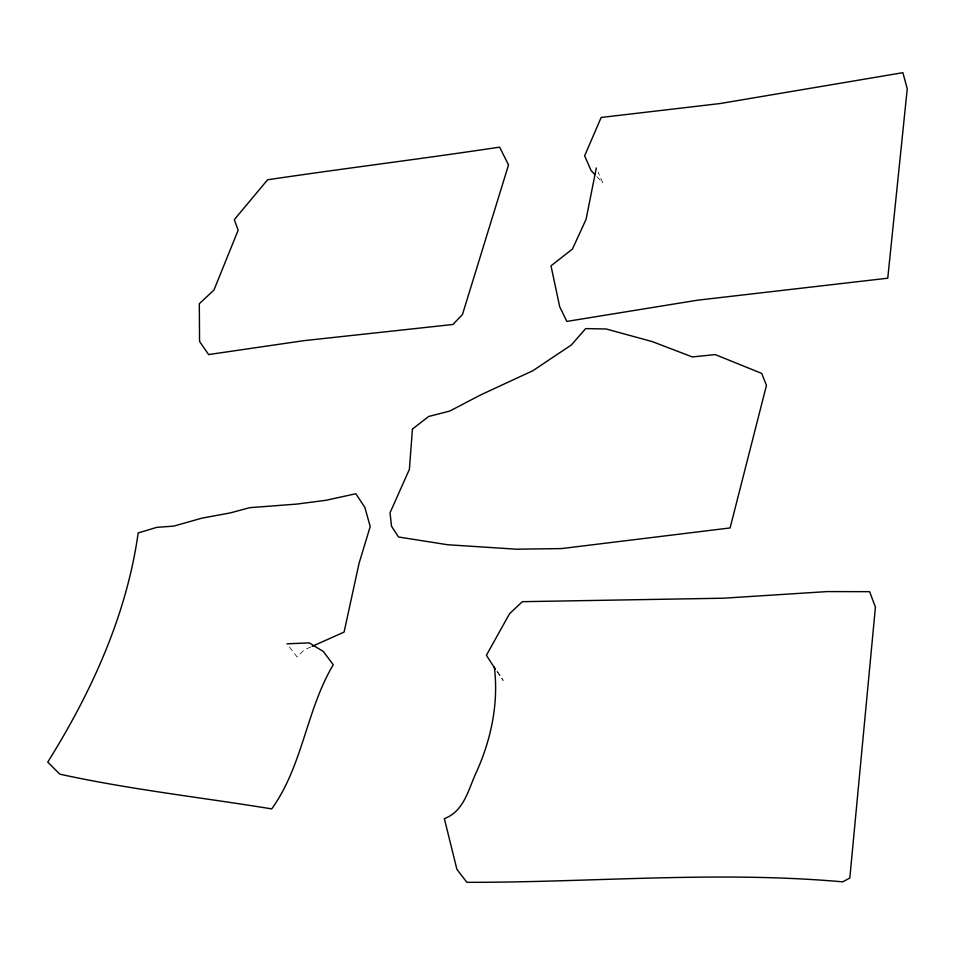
<?xml version="1.0" encoding="UTF-8"?>
<svg xmlns="http://www.w3.org/2000/svg" width="955" height="955" viewBox="0 0 955 955"><rect width="100%" height="100%" fill="white"/><g stroke="black" fill="none" stroke-linecap="round" stroke-linejoin="round"><path stroke-width="0.72" stroke-dasharray="4.78 3.58" d="M310.876 646.905L304.227 649.854L297.101 656.98L288.673 646.01M596.899 176.663L602.724 182.775L598.057 172.007M496.887 671.389L503.178 680.473L496.505 670.1"/><path stroke-width="1.43" d="M596.302 167.973L586.084 219.304L572.451 249.052L550.999 265.848L559.702 306.746L566.828 321.417L697.472 300.204L887.756 278.203L907.25 88.839L902.881 72.676L720.046 103.546L601.149 117.465L584.639 155.832L591.085 170.563L594.965 174.634M312.201 646.308L344.075 632.115L359.056 563.355L370.206 526.515L364.87 507.439L355.833 493.747L325.894 500.301L296.671 504.097L249.601 507.69L230.406 512.883L202.03 518.123L173.726 526.121L156.787 527.351L138.177 532.95C126.681 615.104 91.441 692.244 47.75 762.09L59.795 774.147C129.796 789.522 201.039 797.341 271.709 808.897C302.842 765.755 306.292 709.947 333.247 664.74L323.315 651.465L309.241 642.894L286.989 643.825M495.311 669.109L486.405 655.273L509.552 613.731L522.349 601.686L723.46 598.212L827.161 591.587L869.599 591.67L875.425 607.07L849.819 878.039L842.704 881.847C717.551 870.674 592.184 882.527 466.888 882.325L456.908 869.372L444.362 818.626C464.834 810.926 468.559 788.15 477.07 770.673C491.479 738.06 498.82 702.271 494.272 666.638M412.429 429.07L409.397 469.347L390.01 512.823L391.538 526.265L398.522 536.996L447.537 544.732L516.44 549.197L561.409 548.588L730.098 527.948L766.447 385.438L761.732 373.405L715.235 354.592L692.363 356.943L652.146 341.556L606.15 328.986L585.678 328.604L571.353 344.97L532.818 370.743L480.496 395L449.757 411.068L428.604 416.499L412.429 429.07M508.526 164.929L462.459 314.517L452.945 324.485L303.63 340.696L208.62 354.568L199.559 341.436L199.32 303.702L213.944 290.069L238.141 230.239L234.309 219.662L267.579 179.791C344.839 168.307 422.373 158.793 499.608 147.13L508.526 164.929"/></g></svg>
